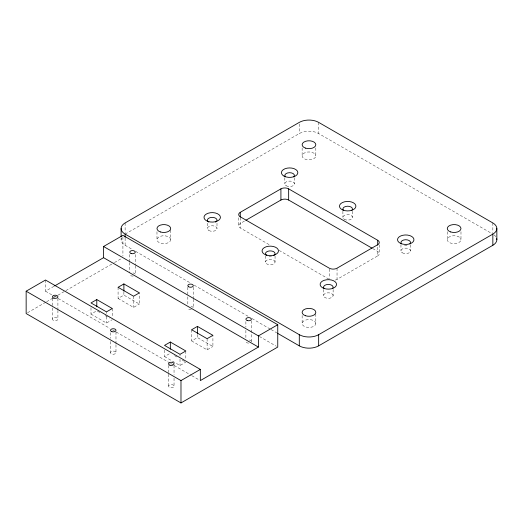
<?xml version="1.0" encoding="UTF-8"?>
<svg xmlns="http://www.w3.org/2000/svg" width="523" height="523" viewBox="0 0 523 523"><rect width="100%" height="100%" fill="white"/><g stroke="black" fill="none" stroke-linecap="round" stroke-linejoin="round"><path stroke-width="0.39" stroke-dasharray="2.62 1.96" d="M125.115 234.114L299.3 133.548A13.683 7.904 0 0 1 318.657 133.548L492.843 234.114M45.501 280.027L45.501 291.2L53.902 286.349M27.562 312.728L45.926 302.131M46.632 301.719L53.699 297.639M54.405 297.234L57.229 295.6M57.935 295.194L113.739 262.977M114.445 262.572L122.212 258.087M244.476 221.072L240.273 223.504A5.472 3.158 0 0 0 240.273 227.969L269.946 245.104M90.989 307.72L90.989 314.107L96.794 310.754M118.08 287.29L118.08 298.463L123.886 295.109L139.373 304.046L139.373 292.873M90.989 314.107L106.47 323.044L112.275 319.69M118.08 298.463L133.568 307.4L139.373 304.046M164.529 350.181L164.529 356.568L170.335 353.215M191.627 329.752L191.627 340.924L197.433 337.57L212.913 346.507L212.913 335.335M164.529 356.568L180.017 365.505L185.822 362.151M191.627 340.924L207.108 349.861L212.913 346.507M335.269 280.053A5.472 3.158 0 0 0 337.041 279.374L377.684 255.904L377.684 244.731M372.742 248.582L377.684 251.439A5.472 3.158 0 0 1 377.684 255.904M279.132 250.406L329.3 279.374M121.571 237.658A13.683 7.904 0 0 0 125.115 245.287L132.875 249.772M135.692 251.4L190.699 283.152M194.223 285.192L248.53 316.539M252.053 318.579L270.391 329.163M271.091 329.568L276.732 332.824M259.369 336.452L276.34 346.252M97.494 311.159L100.311 312.787M105.241 315.631L109.457 318.069M174.558 355.653L177.375 357.274M182.305 360.118L185.116 361.746M45.501 291.2L55.399 296.914M58.23 298.548L109.843 328.339M112.667 329.974L115.498 331.608M116.204 332.013L169.936 363.04M170.642 363.446L173.473 365.08M174.179 365.485L191.143 375.285M191.849 375.691L199.629 380.182M492.843 222.942L492.843 232.519M460.979 231.722L460.979 239.704A6.845 3.949 0 0 1 450.715 243.123A6.845 3.949 0 0 1 450.715 236.285A6.845 3.949 0 0 1 460.979 239.704M447.289 231.722L447.289 239.704M410.535 244.784L410.535 250.877M400.958 244.784L400.958 250.877M379.286 244.888L379.286 253.668M352.476 211.259L352.476 217.352M342.898 211.259L342.898 217.352M337.041 268.194L337.041 279.374M333.125 289.481L333.125 295.573A4.792 2.765 0 0 1 325.94 297.966A4.792 2.765 0 0 1 325.94 293.181A4.792 2.765 0 0 1 333.125 295.573M329.3 268.992L329.3 278.569M323.541 289.481L323.541 295.573M318.657 122.375L318.657 133.548M315.82 147.917L315.82 155.9A6.845 3.949 0 0 1 305.556 159.319A6.845 3.949 0 0 1 305.556 152.474A6.845 3.949 0 0 1 315.82 155.9M315.82 313.931L315.82 323.508A6.845 3.949 0 0 1 305.556 326.927A6.845 3.949 0 0 1 305.556 320.089A6.845 3.949 0 0 1 315.82 323.508M302.137 147.917L302.137 155.9M302.137 315.526L302.137 323.508M299.3 123.971L299.3 133.548M294.416 177.742L294.416 183.835M284.832 177.742L284.832 183.835M275.059 255.956L275.059 262.049A4.792 2.765 0 0 1 267.874 264.448A4.792 2.765 0 0 1 267.874 259.656A4.792 2.765 0 0 1 275.059 262.049M265.481 255.956L265.481 262.049M251.367 320.782L251.367 341.532M245.888 321.58L245.888 327.169M245.888 330.359L245.888 338.342M240.273 217.594L240.273 227.969M238.671 217.751L238.671 225.733M216.999 223.197L216.999 228.531M207.422 223.197L207.422 228.531M207.108 338.688L207.108 349.861M197.433 334.38L197.433 337.57M193.301 287.264L193.301 298.437M193.301 299.234L193.301 308.014A2.739 1.582 0 0 0 189.856 306.485M187.829 287.264L187.829 296.038M187.829 296.842L187.829 305.622M185.822 350.979L185.822 359.759M180.017 354.333L180.017 355.928M180.017 359.118L180.017 365.505M174.041 365.427L174.041 375.004M174.041 378.194L174.041 386.177A2.739 1.582 0 0 1 169.936 387.543A2.739 1.582 0 0 1 169.936 384.81A2.739 1.582 0 0 1 174.041 386.177M170.668 230.127L170.668 239.704A6.845 3.949 0 0 1 160.404 243.123A6.845 3.949 0 0 1 160.404 236.285A6.845 3.949 0 0 1 170.668 239.704M168.569 365.427L168.569 373.409M168.569 374.207L168.569 386.177M156.978 231.722L156.978 239.704M135.241 254.538L135.241 264.913M135.241 265.71L135.241 274.49A2.739 1.582 0 0 0 132.502 272.908M133.568 296.227L133.568 307.4M129.769 254.538L129.769 261.722M129.769 262.52L129.769 272.895M125.115 222.942L125.115 232.519M125.115 238.109L125.115 245.287M123.886 291.919L123.886 295.109M122.918 236.926L122.918 256.08M121.107 238.109L121.107 239.704M115.982 331.902L115.982 343.873M115.982 344.677L115.982 352.652A2.739 1.582 0 0 1 111.876 354.025A2.739 1.582 0 0 1 111.876 351.286A2.739 1.582 0 0 1 115.982 352.652M112.275 308.518L112.275 317.298M110.503 332.7L110.503 338.289M110.503 341.48L110.503 352.652M106.47 311.871L106.47 313.467M106.47 316.657L106.47 323.044M57.916 298.378L57.916 309.557M57.916 310.355L57.916 319.135A2.739 1.582 0 0 1 53.81 320.501A2.739 1.582 0 0 1 53.81 317.762A2.739 1.582 0 0 1 57.916 319.135M52.444 298.378L52.444 307.158M52.444 307.962L52.444 319.135M494.019 234.892A13.683 7.904 0 0 1 495.811 236.677M248.628 343.114A2.739 1.582 0 0 1 245.987 341.127M249.334 340.009A2.739 1.582 0 0 1 251.269 341.944M191.274 309.538A2.739 1.582 0 0 1 187.829 308.014M133.215 276.02A2.739 1.582 0 0 1 129.861 274.085M406.986 245.169A4.792 2.765 0 0 1 404.508 245.169M271.509 256.342A4.792 2.765 0 0 1 269.031 256.342M208.821 230.486A4.792 2.765 0 0 0 216.836 229.244A4.792 2.765 0 0 0 210.972 225.858A4.792 2.765 0 0 0 208.821 230.486M286.238 185.789A4.792 2.765 0 0 0 294.253 184.547A4.792 2.765 0 0 0 288.382 181.161A4.792 2.765 0 0 0 286.238 185.789M344.297 219.314A4.792 2.765 0 0 0 352.312 218.071A4.792 2.765 0 0 0 346.448 214.685A4.792 2.765 0 0 0 344.297 219.314M402.364 252.831A4.792 2.765 0 0 0 410.378 251.596A4.792 2.765 0 0 0 404.508 248.203A4.792 2.765 0 0 0 402.364 252.831"/><path stroke-width="0.78" d="M103.567 246.503L122.918 235.33L277.752 324.718L277.752 347.069L180.984 402.939L26.15 313.545L26.15 291.2L45.501 280.027L200.335 369.415L200.335 380.587L258.401 347.069L258.401 335.897L103.567 246.503L103.567 257.676L258.401 347.069M54.601 285.95L103.567 257.676M240.273 217.117L240.273 212.325L280.916 188.862A5.472 3.158 0 0 1 288.657 188.862L377.684 240.26L377.684 245.052M96.794 299.581L90.989 302.928L106.47 311.871L112.275 308.518L96.794 299.581L96.794 306.759M123.886 283.937L118.08 287.29L133.568 296.227L139.373 292.873L123.886 283.937L123.886 291.121M245.875 220.261L280.916 200.034A5.472 3.158 0 0 1 288.657 200.034L372.03 248.17M170.335 342.042L164.529 345.389L180.017 354.333L185.822 350.979L170.335 342.042L170.335 349.22M197.433 326.398L191.627 329.752L207.108 338.688L212.913 335.335L197.433 326.398L197.433 333.582M26.15 291.2L180.984 380.587L200.335 369.415M258.401 335.897L277.752 324.718M125.115 234.114L299.3 334.681A13.683 7.904 0 0 0 318.657 334.681L492.843 234.114A13.683 7.904 0 0 0 492.843 222.942L318.657 122.375A13.683 7.904 0 0 0 299.3 122.375L125.115 222.942A13.683 7.904 0 0 0 125.115 234.114L125.115 237.311M277.438 333.236L299.3 345.853A13.683 7.904 0 0 0 318.657 345.853L492.843 245.287A13.683 7.904 0 0 0 496.732 238.671M496.85 228.531L496.85 239.704M492.843 234.114L492.843 245.287M318.657 334.681L318.657 345.853M299.3 334.681L299.3 345.853M288.657 188.862L288.657 200.034M280.916 188.862L280.916 200.034M180.984 380.587L180.984 402.939M121.107 228.531L121.107 236.507M377.684 240.26A5.472 3.158 0 0 1 377.684 244.731L337.041 268.194A5.472 3.158 0 0 1 329.3 268.194L240.273 216.797A5.472 3.158 0 0 1 240.273 212.325M208.821 222.105A4.792 2.765 0 0 1 208.821 218.196A4.792 2.765 0 0 1 215.594 218.196A4.792 2.765 0 0 1 215.594 222.105M285.48 176.833A4.792 2.765 0 0 1 289.624 172.688A4.792 2.765 0 0 1 293.776 176.833M324.182 288.572A4.792 2.765 0 0 1 328.333 284.427A4.792 2.765 0 0 1 332.478 288.572M401.599 243.881A4.792 2.765 0 0 1 405.75 239.73A4.792 2.765 0 0 1 409.895 243.881M266.88 255.623A4.792 2.765 0 0 1 266.88 251.713A4.792 2.765 0 0 1 273.66 251.713A4.792 2.765 0 0 1 273.66 255.623M343.539 210.357A4.792 2.765 0 0 1 347.684 206.212A4.792 2.765 0 0 1 351.835 210.357M305.556 148.146A6.845 3.949 0 0 0 315.82 144.727A6.845 3.949 0 0 0 305.556 141.302A6.845 3.949 0 0 0 305.556 148.146M450.715 231.951A6.845 3.949 0 0 0 460.979 228.531A6.845 3.949 0 0 0 450.715 225.106A6.845 3.949 0 0 0 450.715 231.951M305.556 315.755A6.845 3.949 0 0 0 315.82 312.336A6.845 3.949 0 0 0 305.556 308.91A6.845 3.949 0 0 0 305.556 315.755M160.404 231.951A6.845 3.949 0 0 0 170.668 228.531A6.845 3.949 0 0 0 160.404 225.106A6.845 3.949 0 0 0 160.404 231.951M266.168 254.982A8.211 4.74 0 0 0 278.484 250.877A8.211 4.74 0 0 0 266.168 246.771A8.211 4.74 0 0 0 266.168 254.982M324.227 288.506A8.211 4.74 0 0 0 336.544 284.401A8.211 4.74 0 0 0 324.227 280.295A8.211 4.74 0 0 0 324.227 288.506M208.102 221.458A8.211 4.74 0 0 0 220.418 217.352A8.211 4.74 0 0 0 208.102 213.247A8.211 4.74 0 0 0 208.102 221.458M284.133 176.179A8.211 4.74 0 0 0 297.659 173.643A8.211 4.74 0 0 0 287.088 168.151A8.211 4.74 0 0 0 284.133 176.179M342.781 209.984A8.211 4.74 0 0 0 355.843 206.735A8.211 4.74 0 0 0 344.441 201.826A8.211 4.74 0 0 0 342.781 209.984M400.71 243.45A8.211 4.74 0 0 0 413.883 240.351A8.211 4.74 0 0 0 402.651 235.311A8.211 4.74 0 0 0 400.71 243.45M131.136 253.511A2.739 1.582 0 0 0 135.241 252.145A2.739 1.582 0 0 0 131.136 250.772A2.739 1.582 0 0 0 131.136 253.511M188.633 286.781A2.739 1.582 0 0 0 193.209 286.074A2.739 1.582 0 0 0 189.856 284.139A2.739 1.582 0 0 0 188.633 286.781M247.261 320.553A2.739 1.582 0 0 0 251.367 319.187A2.739 1.582 0 0 0 247.261 317.821A2.739 1.582 0 0 0 247.261 320.553M53.81 298.156A2.739 1.582 0 0 0 57.916 296.783A2.739 1.582 0 0 0 53.81 295.417A2.739 1.582 0 0 0 53.81 298.156M111.876 331.674A2.739 1.582 0 0 0 115.982 330.307A2.739 1.582 0 0 0 111.876 328.941A2.739 1.582 0 0 0 111.876 331.674M169.936 365.198A2.739 1.582 0 0 0 174.041 363.831A2.739 1.582 0 0 0 169.936 362.459A2.739 1.582 0 0 0 169.936 365.198"/></g></svg>
